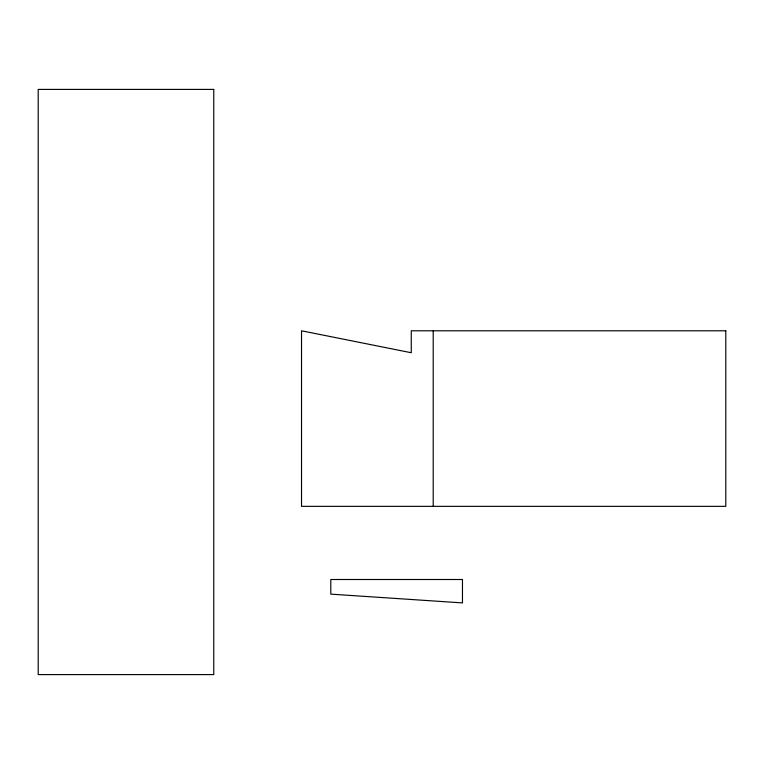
<?xml version="1.0" encoding="UTF-8"?>
<svg xmlns="http://www.w3.org/2000/svg" width="764" height="764" viewBox="0 0 764 764"><rect width="100%" height="100%" fill="white"/><g stroke="black" fill="none" stroke-linecap="round" stroke-linejoin="round"><path stroke-width="1.15" d="M433.207 330.793L433.207 506.351M213.758 89.407L38.2 89.407L38.2 674.593L213.758 674.593L213.758 89.407M725.8 330.793L411.261 330.793L411.261 352.739L301.532 330.793L301.532 506.351L725.8 506.351L725.8 330.793M462.468 579.504L330.793 579.504L330.793 594.134L462.468 602.901L462.468 579.504"/></g></svg>
